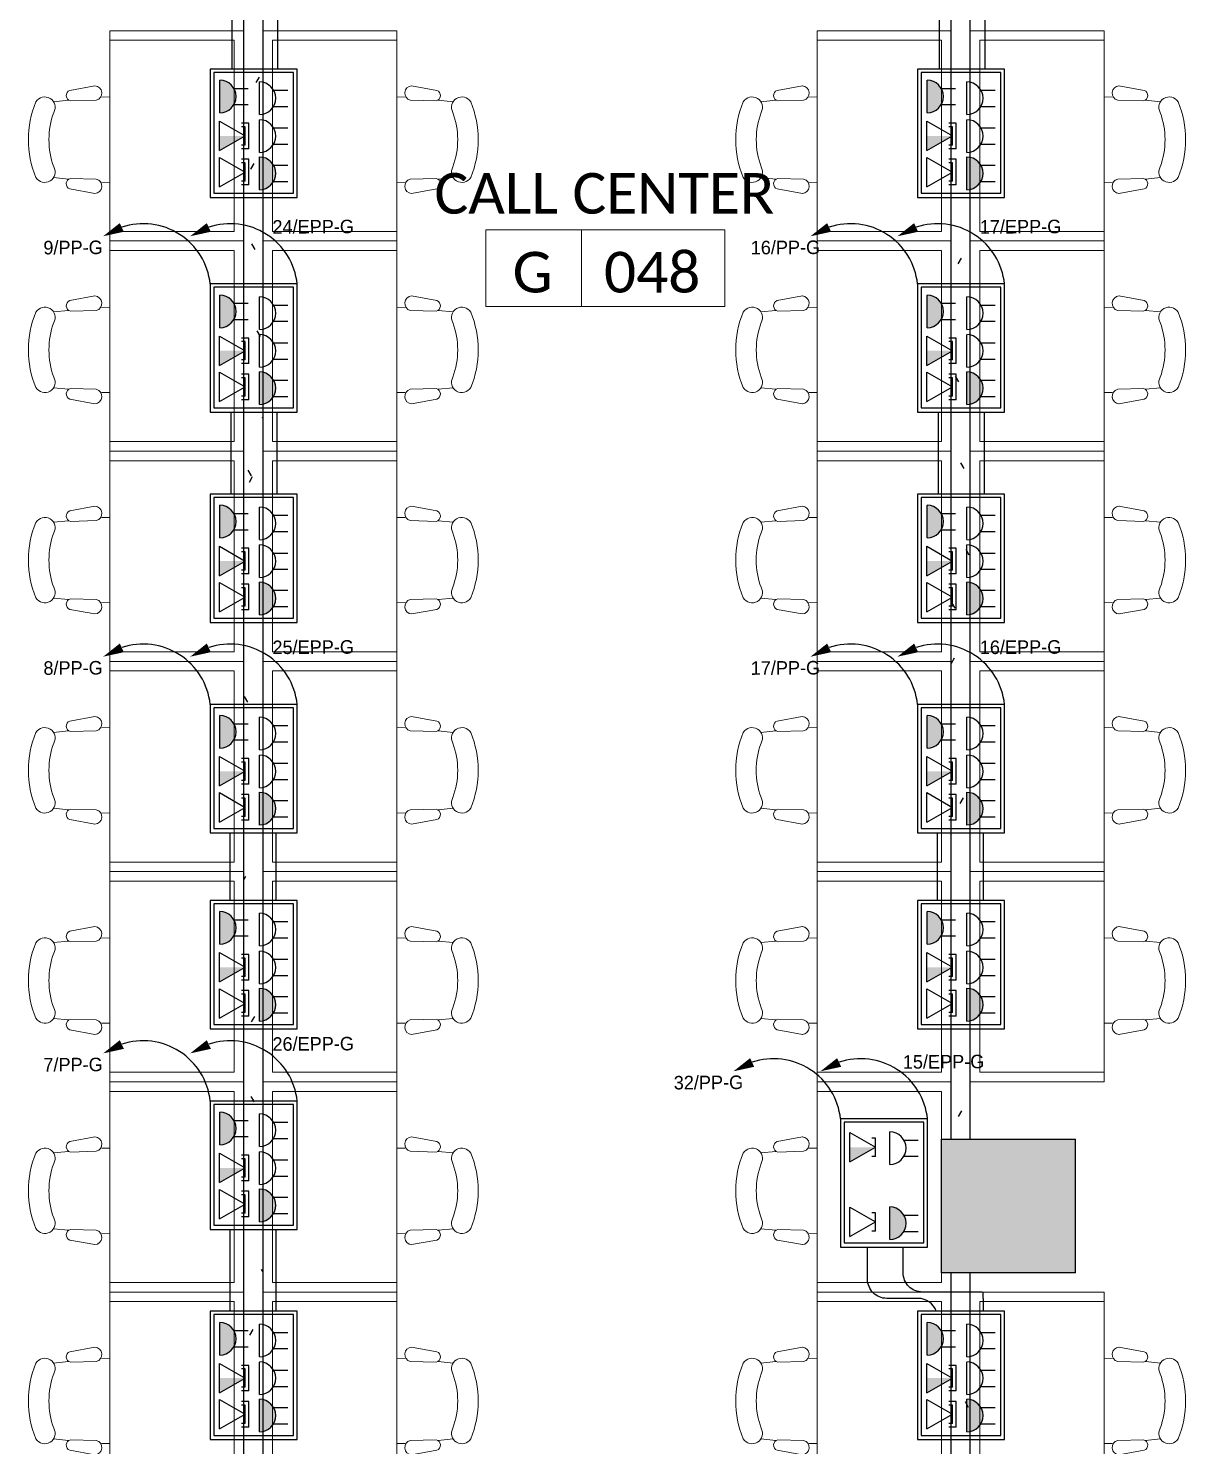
# Model space of a CAD drawing. Header units: metres. Extents: x 15.7 to 112.1, y 4.7 to 71.5.
# Drawn here: x 75.37 to 81.42, y 42.04 to 49.46 of the extents above; entities that cross this region are included whole.
import ezdxf

# ---------------------------------------------------------------- set-up
doc = ezdxf.new("R2010")
doc.units = ezdxf.units.M
doc.linetypes.add('ECG_Line-Ptrn-Sold', pattern=[9144.001, 9144, -0.001])
doc.layers.get('0').update_dxf_attribs({"color": 3})
for name, color, linetype in [('00', 252, 'Continuous'), ('E-SOCKET', 3, 'Continuous'), ('EL. BLOCK', 3, 'Continuous'), ('PW', 4, 'Continuous')]:
    doc.layers.add(name, color=color, linetype=linetype)
doc.layers.add('03-A-XR-GF$0$A-FURN', color=55, linetype='Continuous', lineweight=5)
doc.layers.add('A-TEXT', color=7, linetype='ECG_Line-Ptrn-Sold', lineweight=13)
doc.styles.add('Calibri', font='calibri.ttf', dxfattribs={"height": 0.212639})
pattern_1 = [(0, (0, 0), (0.813, 0.203), [0.034, -0.576, 0.034, -0.576, -3.251]), (0, (0, 0), (0.813, 0.203), [-1.219, 0.034, -1.186, 0.034, -0.576, -1.422]), (0, (0, 0), (0.813, 0.203), [-3.048, 0.034, -0.373, 0.034, -0.982]), (120, (0.305, 0.102), (-0.58230316, 0.60257865), [0.034, -0.576, 0.034, -0.576, -3.251]), (120, (0.305, 0.102), (-0.58230316, 0.60257865), [-1.219, 0.034, -1.186, 0.034, -0.576, -1.422]), (120, (0.305, 0.102), (-0.58230316, 0.60257865), [-3.048, 0.034, -0.373, 0.034, -0.982]), (240, (0.406, 0.508), (-0.23069684, -0.80557865), [0.034, -0.576, 0.034, -0.576, -3.251]), (240, (0.406, 0.508), (-0.23069684, -0.80557865), [-1.219, 0.034, -1.186, 0.034, -0.576, -1.422]), (240, (0.406, 0.508), (-0.23069684, -0.80557865), [-3.048, 0.034, -0.373, 0.034, -0.982])]

# ---------------------------------------------------------------- blocks, each defined once
blk = doc.blocks.new('B806-B02 - CALL CENTER - FURN GROUND FLOOR_dwg_03-A-XR-GF$0$chair-3478258-GROUND FLOOR PLAN')
at = {"layer": '03-A-XR-GF$0$A-FURN'}
for p, q in [((21.9824, -2.5936), (22.0274, -2.5947)), ((22.1929, -2.5592), (22.0606, -2.535)), ((22.1881, -2.6145), (22.0537, -2.6106)), ((22.1987, -2.611), (22.2776, -2.6185)), ((21.9824, -3.0405), (22.0274, -3.0395)), ((22.1881, -3.0196), (22.0537, -3.0235)), ((22.1987, -3.0232), (22.2776, -3.0157)), ((22.1929, -3.075), (22.0606, -3.0991))]:
    blk.add_line(p, q, dxfattribs=at)
for centre, radius, start, end in [((22.063, -2.5734), 0.0384, 93.51322, 255.99319), ((22.1819, -2.5861), 0.0291, 282.28269, 67.77652), ((22.3232, -2.6478), 0.0542, 31.26503, 209.68252), ((21.8984, -2.8171), 0.5108, 337.26107, 22.73893), ((21.8906, -2.8171), 0.411, 339.71341, 20.28659), ((22.3232, -2.9864), 0.0542, 150.31748, 328.73497), ((22.063, -3.0608), 0.0384, 104.00681, 266.48678), ((22.1819, -3.0481), 0.0291, 292.22348, 77.71731)]:
    blk.add_arc(centre, radius, start, end, dxfattribs=at)
blk = doc.blocks.new('B806-B02 - CALL CENTER - FURN GROUND FLOOR_dwg_03-A-XR-GF$0$UNIT130-3478259-GROUND FLOOR PLAN')
at = {"layer": '03-A-XR-GF$0$A-FURN'}
for p, q in [((-0.725, -1.05), (-0.725, -0.25)), ((-0.025, -1.2), (-0.725, -1.2))]:
    blk.add_line(p, q, dxfattribs=at)
at = {"layer": '03-A-XR-GF$0$A-FURN', "flags": 128}
for points in [[(-0.725, -1.2), (-0.725, -0.1), (-0.025, -0.1)], [(-0.725, -1.15), (-0.075, -1.15), (-0.075, -0.15), (-0.725, -0.15)]]:
    blk.add_lwpolyline(points, dxfattribs=at)
at = {"extrusion": (0, 0, -1), "zscale": -1}
blk.add_blockref('B806-B02 - CALL CENTER - FURN GROUND FLOOR_dwg_03-A-XR-GF$0$chair-3478258-GROUND FLOOR PLAN', (-21.2574, 2.1469), dxfattribs=at)
blk = doc.blocks.new('B806-B02 - CALL CENTER - FURN GROUND FLOOR_dwg_03-A-XR-GF$0$UNIT130-V97-GROUND FLOOR PLAN')
at = {"layer": '03-A-XR-GF$0$A-FURN'}
for p, q in [((-0.725, -1.05), (-0.725, -0.25)), ((-0.025, -1.2), (-0.725, -1.2))]:
    blk.add_line(p, q, dxfattribs=at)
at = {"layer": '03-A-XR-GF$0$A-FURN', "flags": 128}
for points in [[(-0.725, -1.2), (-0.725, -0.1), (-0.025, -0.1)], [(-0.725, -1.15), (-0.075, -1.15), (-0.075, -0.15), (-0.725, -0.15)]]:
    blk.add_lwpolyline(points, dxfattribs=at)
at = {"extrusion": (0, 0, -1), "zscale": -1}
blk.add_blockref('B806-B02 - CALL CENTER - FURN GROUND FLOOR_dwg_03-A-XR-GF$0$chair-3478258-GROUND FLOOR PLAN', (-21.2574, 2.1469), dxfattribs=at)
blk = doc.blocks.new('B806-B02 - CALL CENTER - FURN GROUND FLOOR_dwg_03-A-XR-GF$0$UNIT130-V98-GROUND FLOOR PLAN')
at = {"layer": '03-A-XR-GF$0$A-FURN'}
for p, q in [((-0.725, -1.05), (-0.725, -0.25)), ((-0.025, -1.2), (-0.725, -1.2))]:
    blk.add_line(p, q, dxfattribs=at)
at = {"layer": '03-A-XR-GF$0$A-FURN', "flags": 128}
for points in [[(-0.725, -1.2), (-0.725, -0.1), (-0.025, -0.1)], [(-0.725, -1.15), (-0.075, -1.15), (-0.075, -0.15), (-0.725, -0.15)]]:
    blk.add_lwpolyline(points, dxfattribs=at)
at = {"extrusion": (0, 0, -1), "zscale": -1}
blk.add_blockref('B806-B02 - CALL CENTER - FURN GROUND FLOOR_dwg_03-A-XR-GF$0$chair-3478258-GROUND FLOOR PLAN', (-21.2574, 2.1469), dxfattribs=at)
blk = doc.blocks.new('B806-B02 - CALL CENTER - FURN GROUND FLOOR_dwg_03-A-XR-GF$0$UNIT130-V99-GROUND FLOOR PLAN')
at = {"layer": '03-A-XR-GF$0$A-FURN'}
for p, q in [((-0.725, -1.05), (-0.725, -0.25)), ((-0.025, -1.2), (-0.725, -1.2))]:
    blk.add_line(p, q, dxfattribs=at)
at = {"layer": '03-A-XR-GF$0$A-FURN', "flags": 128}
for points in [[(-0.725, -1.2), (-0.725, -0.1), (-0.025, -0.1)], [(-0.725, -1.15), (-0.075, -1.15), (-0.075, -0.15), (-0.725, -0.15)]]:
    blk.add_lwpolyline(points, dxfattribs=at)
at = {"extrusion": (0, 0, -1), "zscale": -1}
blk.add_blockref('B806-B02 - CALL CENTER - FURN GROUND FLOOR_dwg_03-A-XR-GF$0$chair-3478258-GROUND FLOOR PLAN', (-21.2574, 2.1469), dxfattribs=at)
blk = doc.blocks.new('B806-B02 - CALL CENTER - FURN GROUND FLOOR_dwg_03-A-XR-GF$0$UNIT130-V100-GROUND FLOOR PLAN')
at = {"layer": '03-A-XR-GF$0$A-FURN'}
for p, q in [((-0.725, -1.05), (-0.725, -0.25)), ((-0.025, -1.2), (-0.725, -1.2))]:
    blk.add_line(p, q, dxfattribs=at)
at = {"layer": '03-A-XR-GF$0$A-FURN', "flags": 128}
for points in [[(-0.725, -1.2), (-0.725, -0.1), (-0.025, -0.1)], [(-0.725, -1.15), (-0.075, -1.15), (-0.075, -0.15), (-0.725, -0.15)]]:
    blk.add_lwpolyline(points, dxfattribs=at)
at = {"extrusion": (0, 0, -1), "zscale": -1}
blk.add_blockref('B806-B02 - CALL CENTER - FURN GROUND FLOOR_dwg_03-A-XR-GF$0$chair-3478258-GROUND FLOOR PLAN', (-21.2574, 2.1469), dxfattribs=at)
blk = doc.blocks.new('B806-B02 - CALL CENTER - FURN GROUND FLOOR_dwg_03-A-XR-GF$0$UNIT130-V101-GROUND FLOOR PLAN')
at = {"layer": '03-A-XR-GF$0$A-FURN'}
for p, q in [((-0.725, -1.05), (-0.725, -0.25)), ((-0.025, -1.2), (-0.725, -1.2))]:
    blk.add_line(p, q, dxfattribs=at)
at = {"layer": '03-A-XR-GF$0$A-FURN', "flags": 128}
for points in [[(-0.725, -1.2), (-0.725, -0.1), (-0.025, -0.1)], [(-0.725, -1.15), (-0.075, -1.15), (-0.075, -0.15), (-0.725, -0.15)]]:
    blk.add_lwpolyline(points, dxfattribs=at)
at = {"extrusion": (0, 0, -1), "zscale": -1}
blk.add_blockref('B806-B02 - CALL CENTER - FURN GROUND FLOOR_dwg_03-A-XR-GF$0$chair-3478258-GROUND FLOOR PLAN', (-21.2574, 2.1469), dxfattribs=at)
blk = doc.blocks.new('B806-B02 - CALL CENTER - FURN GROUND FLOOR_dwg_03-A-XR-GF$0$UNIT130-V102-GROUND FLOOR PLAN')
at = {"layer": '03-A-XR-GF$0$A-FURN'}
for p, q in [((-0.725, -1.05), (-0.725, -0.25)), ((-0.025, -1.2), (-0.725, -1.2))]:
    blk.add_line(p, q, dxfattribs=at)
at = {"layer": '03-A-XR-GF$0$A-FURN', "flags": 128}
for points in [[(-0.725, -1.2), (-0.725, -0.1), (-0.025, -0.1)], [(-0.725, -1.15), (-0.075, -1.15), (-0.075, -0.15), (-0.725, -0.15)]]:
    blk.add_lwpolyline(points, dxfattribs=at)
at = {"extrusion": (0, 0, -1), "zscale": -1}
blk.add_blockref('B806-B02 - CALL CENTER - FURN GROUND FLOOR_dwg_03-A-XR-GF$0$chair-3478258-GROUND FLOOR PLAN', (-21.2574, 2.1469), dxfattribs=at)
blk = doc.blocks.new('B806-B02 - CALL CENTER - FURN GROUND FLOOR_dwg_03-A-XR-GF$0$UNIT130-V103-GROUND FLOOR PLAN')
at = {"layer": '03-A-XR-GF$0$A-FURN'}
for p, q in [((-0.725, -1.05), (-0.725, -0.25)), ((-0.025, -1.2), (-0.725, -1.2))]:
    blk.add_line(p, q, dxfattribs=at)
at = {"layer": '03-A-XR-GF$0$A-FURN', "flags": 128}
for points in [[(-0.725, -1.2), (-0.725, -0.1), (-0.025, -0.1)], [(-0.725, -1.15), (-0.075, -1.15), (-0.075, -0.15), (-0.725, -0.15)]]:
    blk.add_lwpolyline(points, dxfattribs=at)
at = {"extrusion": (0, 0, -1), "zscale": -1}
blk.add_blockref('B806-B02 - CALL CENTER - FURN GROUND FLOOR_dwg_03-A-XR-GF$0$chair-3478258-GROUND FLOOR PLAN', (-21.2574, 2.1469), dxfattribs=at)
blk = doc.blocks.new('B806-B02 - CALL CENTER - FURN GROUND FLOOR_dwg_03-A-XR-GF$0$UNIT130-V107-GROUND FLOOR PLAN')
at = {"layer": '03-A-XR-GF$0$A-FURN'}
blk.add_line((-0.725, -1.05), (-0.725, -0.25), dxfattribs=at)
at = {"layer": '03-A-XR-GF$0$A-FURN', "flags": 128}
blk.add_lwpolyline([(-0.725, -1.2), (-0.725, -0.1), (-0.025, -0.1), (-0.025, -1.2)], close=True, dxfattribs=at)
blk.add_lwpolyline([(-0.725, -1.15), (-0.075, -1.15), (-0.075, -0.15), (-0.725, -0.15)], dxfattribs=at)
at = {"extrusion": (0, 0, -1), "zscale": -1}
blk.add_blockref('B806-B02 - CALL CENTER - FURN GROUND FLOOR_dwg_03-A-XR-GF$0$chair-3478258-GROUND FLOOR PLAN', (-21.2574, 2.1469), dxfattribs=at)
blk = doc.blocks.new('B806-B02 - CALL CENTER - FURN GROUND FLOOR_dwg_03-A-XR-GF$0$UNIT130-V109-GROUND FLOOR PLAN')
at = {"layer": '03-A-XR-GF$0$A-FURN'}
for p, q in [((-0.725, -1.05), (-0.725, -0.25)), ((-0.0251, -1.2), (-0.725, -1.2))]:
    blk.add_line(p, q, dxfattribs=at)
at = {"layer": '03-A-XR-GF$0$A-FURN', "flags": 128}
for points in [[(-0.725, -1.2), (-0.725, -0.1), (-0.0251, -0.1)], [(-0.725, -1.15), (-0.075, -1.15), (-0.075, -0.15), (-0.725, -0.15)]]:
    blk.add_lwpolyline(points, dxfattribs=at)
at = {"extrusion": (0, 0, -1), "zscale": -1}
blk.add_blockref('B806-B02 - CALL CENTER - FURN GROUND FLOOR_dwg_03-A-XR-GF$0$chair-3478258-GROUND FLOOR PLAN', (-21.2574, 2.1469), dxfattribs=at)
blk = doc.blocks.new('B806-B02 - CALL CENTER - FURN GROUND FLOOR_dwg_03-A-XR-GF$0$UNIT130-V110-GROUND FLOOR PLAN')
at = {"layer": '03-A-XR-GF$0$A-FURN'}
for p, q in [((-0.725, -1.05), (-0.725, -0.25)), ((-0.0251, -1.2), (-0.725, -1.2))]:
    blk.add_line(p, q, dxfattribs=at)
at = {"layer": '03-A-XR-GF$0$A-FURN', "flags": 128}
for points in [[(-0.725, -1.2), (-0.725, -0.1), (-0.0251, -0.1)], [(-0.725, -1.15), (-0.075, -1.15), (-0.075, -0.15), (-0.725, -0.15)]]:
    blk.add_lwpolyline(points, dxfattribs=at)
at = {"extrusion": (0, 0, -1), "zscale": -1}
blk.add_blockref('B806-B02 - CALL CENTER - FURN GROUND FLOOR_dwg_03-A-XR-GF$0$chair-3478258-GROUND FLOOR PLAN', (-21.2574, 2.1469), dxfattribs=at)
blk = doc.blocks.new('B806-B02 - CALL CENTER - FURN GROUND FLOOR_dwg_03-A-XR-GF$0$UNIT130-V111-GROUND FLOOR PLAN')
at = {"layer": '03-A-XR-GF$0$A-FURN'}
for p, q in [((-0.725, -1.05), (-0.725, -0.25)), ((-0.0251, -1.2), (-0.725, -1.2))]:
    blk.add_line(p, q, dxfattribs=at)
at = {"layer": '03-A-XR-GF$0$A-FURN', "flags": 128}
for points in [[(-0.725, -1.2), (-0.725, -0.1), (-0.0251, -0.1)], [(-0.725, -1.15), (-0.075, -1.15), (-0.075, -0.15), (-0.725, -0.15)]]:
    blk.add_lwpolyline(points, dxfattribs=at)
at = {"extrusion": (0, 0, -1), "zscale": -1}
blk.add_blockref('B806-B02 - CALL CENTER - FURN GROUND FLOOR_dwg_03-A-XR-GF$0$chair-3478258-GROUND FLOOR PLAN', (-21.2574, 2.1469), dxfattribs=at)
blk = doc.blocks.new('B806-B02 - CALL CENTER - FURN GROUND FLOOR_dwg_03-A-XR-GF$0$UNIT130-V112-GROUND FLOOR PLAN')
at = {"layer": '03-A-XR-GF$0$A-FURN'}
for p, q in [((-0.725, -1.05), (-0.725, -0.25)), ((-0.0251, -1.2), (-0.725, -1.2))]:
    blk.add_line(p, q, dxfattribs=at)
at = {"layer": '03-A-XR-GF$0$A-FURN', "flags": 128}
for points in [[(-0.725, -1.2), (-0.725, -0.1), (-0.0251, -0.1)], [(-0.075, -0.4), (-0.075, -0.15), (-0.725, -0.15)], [(-0.725, -1.15), (-0.075, -1.15), (-0.075, -1.1)]]:
    blk.add_lwpolyline(points, dxfattribs=at)
at = {"extrusion": (0, 0, -1), "zscale": -1}
blk.add_blockref('B806-B02 - CALL CENTER - FURN GROUND FLOOR_dwg_03-A-XR-GF$0$chair-3478258-GROUND FLOOR PLAN', (-21.2574, 2.1469), dxfattribs=at)
blk = doc.blocks.new('B806-B02 - CALL CENTER - FURN GROUND FLOOR_dwg_03-A-XR-GF$0$UNIT130-V113-GROUND FLOOR PLAN')
at = {"layer": '03-A-XR-GF$0$A-FURN'}
for p, q in [((-0.725, -1.05), (-0.725, -0.25)), ((-0.0251, -1.2), (-0.725, -1.2))]:
    blk.add_line(p, q, dxfattribs=at)
at = {"layer": '03-A-XR-GF$0$A-FURN', "flags": 128}
for points in [[(-0.725, -1.2), (-0.725, -0.1), (-0.0251, -0.1)], [(-0.725, -1.15), (-0.075, -1.15), (-0.075, -0.15), (-0.725, -0.15)]]:
    blk.add_lwpolyline(points, dxfattribs=at)
at = {"extrusion": (0, 0, -1), "zscale": -1}
blk.add_blockref('B806-B02 - CALL CENTER - FURN GROUND FLOOR_dwg_03-A-XR-GF$0$chair-3478258-GROUND FLOOR PLAN', (-21.2574, 2.1469), dxfattribs=at)
blk = doc.blocks.new('B806-B02 - CALL CENTER - FURN GROUND FLOOR_dwg_03-A-XR-GF$0$UNIT130-V129-GROUND FLOOR PLAN')
at = {"layer": '03-A-XR-GF$0$A-FURN'}
for p, q in [((-0.725, -1.05), (-0.725, -0.25)), ((-0.025, -1.2), (-0.725, -1.2))]:
    blk.add_line(p, q, dxfattribs=at)
at = {"layer": '03-A-XR-GF$0$A-FURN', "flags": 128}
for points in [[(-0.725, -1.2), (-0.725, -0.1), (-0.025, -0.1)], [(-0.725, -1.15), (-0.075, -1.15), (-0.075, -0.15), (-0.725, -0.15)]]:
    blk.add_lwpolyline(points, dxfattribs=at)
at = {"extrusion": (0, 0, -1), "zscale": -1}
blk.add_blockref('B806-B02 - CALL CENTER - FURN GROUND FLOOR_dwg_03-A-XR-GF$0$chair-3478258-GROUND FLOOR PLAN', (-21.2574, 2.1469), dxfattribs=at)
blk = doc.blocks.new('B806-B02 - CALL CENTER - FURN GROUND FLOOR_dwg-3278331-GROUND FLOOR PLAN')
at = {"rotation": 359.9999845375016}
for name, p in [('B806-B02 - CALL CENTER - FURN GROUND FLOOR_dwg_03-A-XR-GF$0$UNIT130-V97-GROUND FLOOR PLAN', (76.5189, 49.5473)), ('B806-B02 - CALL CENTER - FURN GROUND FLOOR_dwg_03-A-XR-GF$0$UNIT130-V97-GROUND FLOOR PLAN', (76.5189, 49.5473)), ('B806-B02 - CALL CENTER - FURN GROUND FLOOR_dwg_03-A-XR-GF$0$UNIT130-V109-GROUND FLOOR PLAN', (80.219, 49.5473)), ('B806-B02 - CALL CENTER - FURN GROUND FLOOR_dwg_03-A-XR-GF$0$UNIT130-V98-GROUND FLOOR PLAN', (76.5189, 48.4473)), ('B806-B02 - CALL CENTER - FURN GROUND FLOOR_dwg_03-A-XR-GF$0$UNIT130-V98-GROUND FLOOR PLAN', (76.5189, 48.4473)), ('B806-B02 - CALL CENTER - FURN GROUND FLOOR_dwg_03-A-XR-GF$0$UNIT130-V110-GROUND FLOOR PLAN', (80.219, 48.4473)), ('B806-B02 - CALL CENTER - FURN GROUND FLOOR_dwg_03-A-XR-GF$0$UNIT130-V99-GROUND FLOOR PLAN', (76.5189, 47.3473)), ('B806-B02 - CALL CENTER - FURN GROUND FLOOR_dwg_03-A-XR-GF$0$UNIT130-V99-GROUND FLOOR PLAN', (76.5189, 47.3473)), ('B806-B02 - CALL CENTER - FURN GROUND FLOOR_dwg_03-A-XR-GF$0$UNIT130-V129-GROUND FLOOR PLAN', (80.2189, 47.3473)), ('B806-B02 - CALL CENTER - FURN GROUND FLOOR_dwg_03-A-XR-GF$0$UNIT130-V100-GROUND FLOOR PLAN', (76.5189, 46.2473)), ('B806-B02 - CALL CENTER - FURN GROUND FLOOR_dwg_03-A-XR-GF$0$UNIT130-V100-GROUND FLOOR PLAN', (76.5189, 46.2473)), ('B806-B02 - CALL CENTER - FURN GROUND FLOOR_dwg_03-A-XR-GF$0$UNIT130-V129-GROUND FLOOR PLAN', (80.2189, 46.2473)), ('B806-B02 - CALL CENTER - FURN GROUND FLOOR_dwg_03-A-XR-GF$0$UNIT130-V101-GROUND FLOOR PLAN', (76.5189, 45.1473)), ('B806-B02 - CALL CENTER - FURN GROUND FLOOR_dwg_03-A-XR-GF$0$UNIT130-V101-GROUND FLOOR PLAN', (76.5189, 45.1473)), ('B806-B02 - CALL CENTER - FURN GROUND FLOOR_dwg_03-A-XR-GF$0$UNIT130-V111-GROUND FLOOR PLAN', (80.219, 45.1473)), ('B806-B02 - CALL CENTER - FURN GROUND FLOOR_dwg_03-A-XR-GF$0$UNIT130-V102-GROUND FLOOR PLAN', (76.5189, 44.0473)), ('B806-B02 - CALL CENTER - FURN GROUND FLOOR_dwg_03-A-XR-GF$0$UNIT130-V102-GROUND FLOOR PLAN', (76.5189, 44.0473)), ('B806-B02 - CALL CENTER - FURN GROUND FLOOR_dwg_03-A-XR-GF$0$UNIT130-V112-GROUND FLOOR PLAN', (80.219, 44.0473)), ('B806-B02 - CALL CENTER - FURN GROUND FLOOR_dwg_03-A-XR-GF$0$UNIT130-V103-GROUND FLOOR PLAN', (76.5189, 42.9473)), ('B806-B02 - CALL CENTER - FURN GROUND FLOOR_dwg_03-A-XR-GF$0$UNIT130-V103-GROUND FLOOR PLAN', (76.5189, 42.9473)), ('B806-B02 - CALL CENTER - FURN GROUND FLOOR_dwg_03-A-XR-GF$0$UNIT130-V113-GROUND FLOOR PLAN', (80.219, 42.9473))]:
    blk.add_blockref(name, p, dxfattribs=at)
at = {"extrusion": (0, 0, -1), "zscale": -1}
for name, p in [('B806-B02 - CALL CENTER - FURN GROUND FLOOR_dwg_03-A-XR-GF$0$UNIT130-3478259-GROUND FLOOR PLAN', (-76.5689, 49.5473)), ('B806-B02 - CALL CENTER - FURN GROUND FLOOR_dwg_03-A-XR-GF$0$UNIT130-3478259-GROUND FLOOR PLAN', (-76.5689, 49.5473)), ('B806-B02 - CALL CENTER - FURN GROUND FLOOR_dwg_03-A-XR-GF$0$UNIT130-V107-GROUND FLOOR PLAN', (-80.269, 49.5473)), ('B806-B02 - CALL CENTER - FURN GROUND FLOOR_dwg_03-A-XR-GF$0$UNIT130-3478259-GROUND FLOOR PLAN', (-76.5689, 48.4473)), ('B806-B02 - CALL CENTER - FURN GROUND FLOOR_dwg_03-A-XR-GF$0$UNIT130-3478259-GROUND FLOOR PLAN', (-76.5689, 48.4473)), ('B806-B02 - CALL CENTER - FURN GROUND FLOOR_dwg_03-A-XR-GF$0$UNIT130-V107-GROUND FLOOR PLAN', (-80.269, 48.4473)), ('B806-B02 - CALL CENTER - FURN GROUND FLOOR_dwg_03-A-XR-GF$0$UNIT130-3478259-GROUND FLOOR PLAN', (-76.5689, 47.3473)), ('B806-B02 - CALL CENTER - FURN GROUND FLOOR_dwg_03-A-XR-GF$0$UNIT130-3478259-GROUND FLOOR PLAN', (-76.5689, 47.3473)), ('B806-B02 - CALL CENTER - FURN GROUND FLOOR_dwg_03-A-XR-GF$0$UNIT130-V107-GROUND FLOOR PLAN', (-80.269, 47.3473)), ('B806-B02 - CALL CENTER - FURN GROUND FLOOR_dwg_03-A-XR-GF$0$UNIT130-3478259-GROUND FLOOR PLAN', (-76.5689, 46.2473)), ('B806-B02 - CALL CENTER - FURN GROUND FLOOR_dwg_03-A-XR-GF$0$UNIT130-V107-GROUND FLOOR PLAN', (-80.269, 46.2473)), ('B806-B02 - CALL CENTER - FURN GROUND FLOOR_dwg_03-A-XR-GF$0$UNIT130-3478259-GROUND FLOOR PLAN', (-76.5689, 45.1473)), ('B806-B02 - CALL CENTER - FURN GROUND FLOOR_dwg_03-A-XR-GF$0$UNIT130-3478259-GROUND FLOOR PLAN', (-76.5689, 45.1473)), ('B806-B02 - CALL CENTER - FURN GROUND FLOOR_dwg_03-A-XR-GF$0$UNIT130-V107-GROUND FLOOR PLAN', (-80.269, 45.1473)), ('B806-B02 - CALL CENTER - FURN GROUND FLOOR_dwg_03-A-XR-GF$0$UNIT130-3478259-GROUND FLOOR PLAN', (-76.5689, 44.0473)), ('B806-B02 - CALL CENTER - FURN GROUND FLOOR_dwg_03-A-XR-GF$0$UNIT130-3478259-GROUND FLOOR PLAN', (-76.5689, 44.0473)), ('B806-B02 - CALL CENTER - FURN GROUND FLOOR_dwg_03-A-XR-GF$0$UNIT130-3478259-GROUND FLOOR PLAN', (-76.5689, 42.9473)), ('B806-B02 - CALL CENTER - FURN GROUND FLOOR_dwg_03-A-XR-GF$0$UNIT130-3478259-GROUND FLOOR PLAN', (-76.5689, 42.9473)), ('B806-B02 - CALL CENTER - FURN GROUND FLOOR_dwg_03-A-XR-GF$0$UNIT130-V107-GROUND FLOOR PLAN', (-80.269, 42.9473))]:
    blk.add_blockref(name, p, dxfattribs=at)
at = {"extrusion": (0, 0, -1), "zscale": -1, "rotation": 359.9999845375016}
blk.add_blockref('B806-B02 - CALL CENTER - FURN GROUND FLOOR_dwg_03-A-XR-GF$0$UNIT130-3478259-GROUND FLOOR PLAN', (-76.5689, 46.2473), dxfattribs=at)
blk = doc.blocks.new('ECG_G-Tag-Room - ECG_G-Tag-Room-Engl-1568319-GROUND FLOOR PLAN')
at = {"layer": 'A-TEXT'}
for p, q in [((-0.00625, 0), (-0.00625, -0.004)), ((0.00625, 0), (-0.00625, 0)), ((-0.00125, -0.004), (-0.00125, 0)), ((0.00625, 0), (0.00625, -0.004)), ((0.00625, -0.004), (-0.00625, -0.004))]:
    blk.add_line(p, q, dxfattribs=at)
blk = doc.blocks.new('data1')
at = {"layer": 'EL. BLOCK', "linetype": 'ByBlock'}
h = blk.add_hatch(color=4, dxfattribs=at)
h.dxf.hatch_style = 1
h.paths.add_polyline_path([(0, 0.0719), (0, 0), (0.0415, 0)])
at = {"layer": 'PW', "color": 4}
for p, q in [((0.0361, 0.0822), (-0.0361, 0.0822)), ((-0.0361, 0.0822), (-0.0361, 0.062)), ((0.0361, 0.0822), (0.0361, 0.062)), ((0.0259, 0.0719), (-0.0259, 0.0719)), ((-0.0259, 0.0719), (-0.0259, 0.062)), ((0.0415, 0), (0, 0.0719)), ((0.0259, 0.0719), (0.0259, 0.062)), ((0.0415, 0), (-0.0415, 0))]:
    blk.add_line(p, q, dxfattribs=at)
blk.add_lwpolyline([(-0.0415, 0), (0, 0.0719)], dxfattribs=at)
blk = doc.blocks.new('FB')
at = {"layer": 'E-SOCKET', "lineweight": -3, "ltscale": 0.05, "transparency": 33554658}
h = blk.add_hatch(color=1, dxfattribs=at)
h.dxf.hatch_style = 1
edge = h.paths.add_edge_path()
edge.add_line((0.479, 0.418), (0.202, 0.418))
edge.add_ellipse((0.341, 0.418), major_axis=(0.0981, 0.0981), ratio=1, start_angle=-45, end_angle=135, ccw=False)
h = blk.add_hatch(color=1, dxfattribs=at)
h.dxf.hatch_style = 1
edge = h.paths.add_edge_path()
edge.add_line((-0.173, 0.081), (-0.451, 0.081))
edge.add_ellipse((-0.312, 0.081), major_axis=(0.0981, 0.0981), ratio=1, start_angle=-45, end_angle=135, ccw=False)
at = {"layer": 'E-SOCKET', "color": 3}
for p, q in [((-0.366, 0.538), (-0.366, 0.66)), ((-0.228, 0.538), (-0.228, 0.66)), ((-0.045, 0.538), (-0.045, 0.66)), ((0.093, 0.538), (0.093, 0.66)), ((0.272, 0.538), (0.272, 0.66)), ((0.41, 0.538), (0.41, 0.66)), ((-0.159, 0.418), (-0.436, 0.418)), ((0.163, 0.418), (-0.114, 0.418)), ((0.48, 0.418), (0.202, 0.418)), ((-0.381, 0.202), (-0.381, 0.323)), ((-0.243, 0.202), (-0.243, 0.323)), ((-0.173, 0.081), (-0.451, 0.081))]:
    blk.add_line(p, q, dxfattribs=at)
blk.add_lwpolyline([(-0.545, 0.739), (-0.545, 0), (0.545, 0), (0.545, 0.739)], close=True, dxfattribs=at)
at = {"layer": 'E-SOCKET', "color": 3, "ltscale": 1000}
blk.add_lwpolyline([(-0.517, 0.707), (-0.517, 0.03), (0.509, 0.03), (0.509, 0.707)], close=True, dxfattribs=at)
at = {"layer": 'E-SOCKET', "color": 3}
for centre in [(-0.297, 0.418), (0.024, 0.418), (0.341, 0.418), (-0.312, 0.081)]:
    blk.add_ellipse(centre, major_axis=(0.0981, 0.0981), ratio=1, start_param=-0.785398, end_param=2.356194, dxfattribs=at)
at = {"layer": 'PW', "color": 4}
for p, q in [((0.439, 0.327), (0.221, 0.327)), ((0.221, 0.327), (0.221, 0.266)), ((0.408, 0.296), (0.252, 0.296)), ((0.252, 0.296), (0.252, 0.266)), ((0.455, 0.08), (0.33, 0.296)), ((0.408, 0.296), (0.408, 0.266)), ((0.439, 0.327), (0.439, 0.266)), ((0.455, 0.08), (0.205, 0.08))]:
    blk.add_line(p, q, dxfattribs=at)
blk.add_lwpolyline([(0.205, 0.08), (0.33, 0.296)], dxfattribs=at)
at = {"layer": 'E-SOCKET', "xscale": 3.010345175925185, "yscale": 3.010345175925185, "zscale": 3.010345175925185}
blk.add_blockref('data1', (0.023, 0.08), dxfattribs=at)

msp = doc.modelspace()

# ---------------------------------------------------------------- hatches: boundary and pattern name
at = {"layer": '00'}
h = msp.add_hatch(dxfattribs=at)
h.set_pattern_fill('FP_1', color=256, style=0, pattern_type=2)
h.set_pattern_definition(pattern_1)
h.paths.add_polyline_path([(76.4939, 37.1473), (76.5939, 37.1473), (76.5939, 56.0473), (76.4939, 56.0473), (76.4939, 38.6781)], flags=0)
h = msp.add_hatch(dxfattribs=at)
h.set_pattern_fill('FP_1', color=256, style=0, pattern_type=2)
h.set_pattern_definition(pattern_1)
h.paths.add_polyline_path([(80.2939, 37.1473), (80.2939, 42.9473), (80.1939, 42.9473), (80.1939, 37.1473)], flags=0)
h.paths.add_polyline_path([(80.1939, 43.6473), (80.2939, 43.6473), (80.2939, 50.7473), (80.1939, 50.7473), (80.1939, 47.4737)], flags=0)
h.paths.add_polyline_path([(80.2939, 51.4473), (80.2939, 56.0473), (80.1939, 56.0473), (80.1939, 51.4473)], flags=0)
msp.add_hatch(color=256, dxfattribs=at).paths.add_polyline_path([(80.1439, 42.9473), (80.8439, 42.9473), (80.8439, 43.6473), (80.1439, 43.6473)], flags=0)
at = {"layer": 'E-SOCKET', "lineweight": -3, "ltscale": 0.05, "transparency": 33554658}
h = msp.add_hatch(color=1, dxfattribs=at)
h.dxf.hatch_style = 1
edge = h.paths.add_edge_path()
edge.add_line((79.873, 43.1218), (79.873, 43.2927))
edge.add_ellipse((79.873, 43.2072), major_axis=(0.0604, -0.0604), ratio=1, start_angle=-45, end_angle=135, ccw=False)
at = {"layer": 'EL. BLOCK', "linetype": 'ByBlock'}
h = msp.add_hatch(color=4, dxfattribs=at)
h.dxf.hatch_style = 1
h.paths.add_polyline_path([(79.7981, 43.605), (79.6647, 43.605), (79.6647, 43.528)])

# ---------------------------------------------------------------- linework, layer by layer
at = {"color": 3}
for points in [[(76.4307, 49.6762), (76.4307, 49.2479)], [(80.1308, 49.6762), (80.1308, 49.2479)], [(76.4269, 47.4527), (76.4269, 47.0244)], [(80.127, 47.4527), (80.127, 47.0244)], [(76.4206, 45.2484), (76.4206, 44.8966)], [(80.1207, 45.2484), (80.1207, 44.8966)], [(76.4215, 43.1745), (76.4215, 42.8137)], [(76.4215, 42.8137), (76.4215, 42.7466)]]:
    msp.add_lwpolyline(points, dxfattribs=at)
at = {"color": 1}
for points in [[(76.671, 49.6762), (76.671, 49.2479)], [(80.3711, 49.6762), (80.3711, 49.2479)], [(76.6673, 47.4527), (76.6673, 47.0244)], [(80.3674, 47.4527), (80.3674, 47.0244)], [(76.6609, 45.2484), (76.6609, 44.8966)], [(80.361, 45.2484), (80.361, 44.8966)], [(76.6619, 43.1745), (76.6619, 42.8137)], [(76.6619, 42.8137), (76.6619, 42.7466)], [(80.362, 42.8137), (80.362, 42.7466)]]:
    msp.add_lwpolyline(points, dxfattribs=at)
at = {"elevation": 5.594}
for points in [[(75.7583, 48.3716, 0, 0.05, 0), (75.856, 48.4178, 0.05, 0.05, 0)], [(79.4584, 48.3716, 0, 0.05, 0), (79.5561, 48.4178, 0.05, 0.05, 0)], [(75.7583, 46.1716, 0, 0.05, 0), (75.856, 46.2178, 0.05, 0.05, 0)], [(79.4584, 46.1716, 0, 0.05, 0), (79.5561, 46.2178, 0.05, 0.05, 0)], [(75.7583, 44.0959, 0, 0.05, 0), (75.856, 44.1422, 0.05, 0.05, 0)], [(79.0556, 44.0022, 0, 0.05, 0), (79.1534, 44.0484, 0.05, 0.05, 0)]]:
    msp.add_lwpolyline(points, format="xyseb", dxfattribs=at)
at = {"color": 1, "elevation": 5.594}
for points in [[(76.2134, 48.3716, 0, 0.05, 0), (76.3111, 48.4178, 0.05, 0.05, 0)], [(79.9135, 48.3716, 0, 0.05, 0), (80.0112, 48.4178, 0.05, 0.05, 0)], [(76.2134, 46.1716, 0, 0.05, 0), (76.3111, 46.2178, 0.05, 0.05, 0)], [(79.9135, 46.1716, 0, 0.05, 0), (80.0112, 46.2178, 0.05, 0.05, 0)], [(76.2134, 44.0959, 0, 0.05, 0), (76.3111, 44.1422, 0.05, 0.05, 0)], [(79.5107, 44.0022, 0, 0.05, 0), (79.6085, 44.0484, 0.05, 0.05, 0)]]:
    msp.add_lwpolyline(points, format="xyseb", dxfattribs=at)
at = {"color": 3}
msp.add_lwpolyline([(80.1161, 42.7466, 0.31927), (80.0216, 42.8137), (79.857, 42.8137, -0.414214), (79.757, 42.9137), (79.757, 43.0811)], format="xyb", dxfattribs=at)
at = {"color": 1}
msp.add_lwpolyline([(80.362, 42.8137), (80.362, 42.8373, 0.414214), (80.352, 42.8473), (80.0433, 42.8473, -0.414214), (79.9433, 42.9473), (79.9433, 43.0811)], format="xyb", dxfattribs=at)
for centre in [(75.9681, 48.0853), (79.6682, 48.0853), (75.9681, 45.8853), (79.6682, 45.8853), (75.9681, 43.8096), (79.2655, 43.7159)]:
    msp.add_arc(centre, 0.3521, 6.0268, 108.61281)
for centre in [(76.4232, 48.0853), (80.1233, 48.0853), (76.4232, 45.8853), (80.1233, 45.8853), (76.4232, 43.8096), (79.7206, 43.7159)]:
    msp.add_arc(centre, 0.3521, 6.0268, 108.61281, dxfattribs=at)
at = {"layer": '00'}
for p, q in [((76.4939, 37.1473), (76.4939, 56.0473)), ((76.5939, 56.0473), (76.5939, 37.1473)), ((80.1939, 43.6473), (80.1939, 50.7473)), ((80.2939, 43.6473), (80.2939, 50.7473)), ((80.1439, 42.9473), (80.1439, 43.6473)), ((80.1439, 43.6473), (80.1939, 43.6473)), ((80.1939, 43.6473), (80.2939, 43.6473)), ((80.2939, 43.6473), (80.8439, 43.6473)), ((80.8439, 42.9473), (80.8439, 43.6473)), ((80.1939, 42.9473), (80.1439, 42.9473)), ((80.1939, 37.1473), (80.1939, 42.9473)), ((80.2939, 42.9473), (80.1939, 42.9473)), ((80.2939, 37.1473), (80.2939, 42.9473)), ((80.8439, 42.9473), (80.2939, 42.9473))]:
    msp.add_line(p, q, dxfattribs=at)
at = {"layer": 'E-SOCKET', "color": 3}
for p, q in [((79.8731, 43.5146), (79.8731, 43.6855)), ((79.9471, 43.6426), (80.0221, 43.6426)), ((79.9471, 43.5574), (80.0218, 43.5574)), ((79.8731, 43.1216), (79.8731, 43.2925)), ((79.9471, 43.2496), (80.0221, 43.2496)), ((79.9471, 43.1645), (80.0218, 43.1645))]:
    msp.add_line(p, q, dxfattribs=at)
msp.add_lwpolyline([(80.0708, 43.7528), (79.6157, 43.7528), (79.6157, 43.0811), (80.0708, 43.0811)], close=True, dxfattribs=at)
at = {"layer": 'E-SOCKET', "color": 3, "ltscale": 1000}
msp.add_lwpolyline([(80.0512, 43.7352), (79.6339, 43.7352), (79.6339, 43.1038), (80.0512, 43.1038)], close=True, dxfattribs=at)
at = {"layer": 'E-SOCKET', "color": 3}
for centre in [(79.8731, 43.6), (79.8731, 43.207)]:
    msp.add_ellipse(centre, major_axis=(0.0604, -0.0604), ratio=1, start_param=-0.785398, end_param=2.356194, dxfattribs=at)
at = {"layer": 'PW', "color": 4}
for p, q in [((79.6647, 43.528), (79.6647, 43.682)), ((79.7981, 43.653), (79.7796, 43.653)), ((79.7981, 43.557), (79.7981, 43.653)), ((79.6647, 43.528), (79.7981, 43.605)), ((79.7981, 43.557), (79.7796, 43.557)), ((79.6647, 43.1369), (79.6647, 43.2909)), ((79.7981, 43.2619), (79.7796, 43.2619)), ((79.7981, 43.1659), (79.7981, 43.2619)), ((79.6647, 43.1369), (79.7981, 43.2139)), ((79.7981, 43.1659), (79.7796, 43.1659))]:
    msp.add_line(p, q, dxfattribs=at)
for points in [[(79.6647, 43.682), (79.7981, 43.605)], [(79.6647, 43.2909), (79.7981, 43.2139)]]:
    msp.add_lwpolyline(points, dxfattribs=at)

# ---------------------------------------------------------------- block references
at = {"color": 1, "xscale": 0.615719265810114, "yscale": 0.615719265810114, "zscale": 0.615719265810114, "rotation": 270.0000000000359}
for p in [(76.3183, 48.9108), (80.0184, 48.9108), (76.3183, 47.7864), (80.0184, 47.7864), (76.3183, 46.6864), (80.0184, 46.6864), (76.3183, 45.5864), (80.0184, 45.5864), (76.3183, 44.5607), (80.0184, 44.5607), (76.3183, 43.5107), (76.3183, 42.4107), (80.0184, 42.4107)]:
    msp.add_blockref('FB', p, dxfattribs=at)
at = {"layer": '00'}
msp.add_blockref('B806-B02 - CALL CENTER - FURN GROUND FLOOR_dwg-3278331-GROUND FLOOR PLAN', (0, 0), dxfattribs=at)
at = {"layer": '00', "xscale": 99.99999999999993, "yscale": 99.99999999999993, "zscale": 99.99999999999993}
msp.add_blockref('ECG_G-Tag-Room - ECG_G-Tag-Room-Engl-1568319-GROUND FLOOR PLAN', (78.3851, 48.4048), dxfattribs=at)

# ---------------------------------------------------------------- texts
at = {"color": 1}
for s, p in [('24/EPP-G', (76.6442, 48.385, 1.8899)), ('17/EPP-G', (80.3443, 48.385, 1.8899)), ('25/EPP-G', (76.6442, 46.185, 1.8899)), ('16/EPP-G', (80.3443, 46.185, 1.8899)), ('26/EPP-G', (76.6442, 44.1093, 1.8899)), ('15/EPP-G', (79.9416, 44.0156, 1.8899))]:
    msp.add_text(s, height=0.07079, rotation=0.34512, dxfattribs=at).set_placement(p)
for s, p in [('9/PP-G', (75.4459, 48.2766, 1.8899)), ('16/PP-G', (79.146, 48.2766, 1.8899)), ('8/PP-G', (75.4459, 46.0766, 1.8899)), ('17/PP-G', (79.146, 46.0766, 1.8899)), ('7/PP-G', (75.4459, 44.0009, 1.8899)), ('32/PP-G', (78.7433, 43.9072, 1.8899))]:
    msp.add_text(s, height=0.07079, rotation=0.34512).set_placement(p)
at = {"layer": '00', "attachment_point": 2, "line_spacing_factor": 1.156427, "style": 'Calibri'}
for s, insert, char_height, width in [('CALL CENTER', (78.3803, 48.7024), 0.212639, 2.151), ('\\fCalibri|b0|i0|c178|p34|;G', (78.0047, 48.2899), 0.212639, 0.255), ('048', (78.6303, 48.2899), 0.21264, 0.612)]:
    msp.add_mtext(s, dxfattribs=dict(at, insert=insert, char_height=char_height, width=width))

doc.saveas('drawing.dxf')
